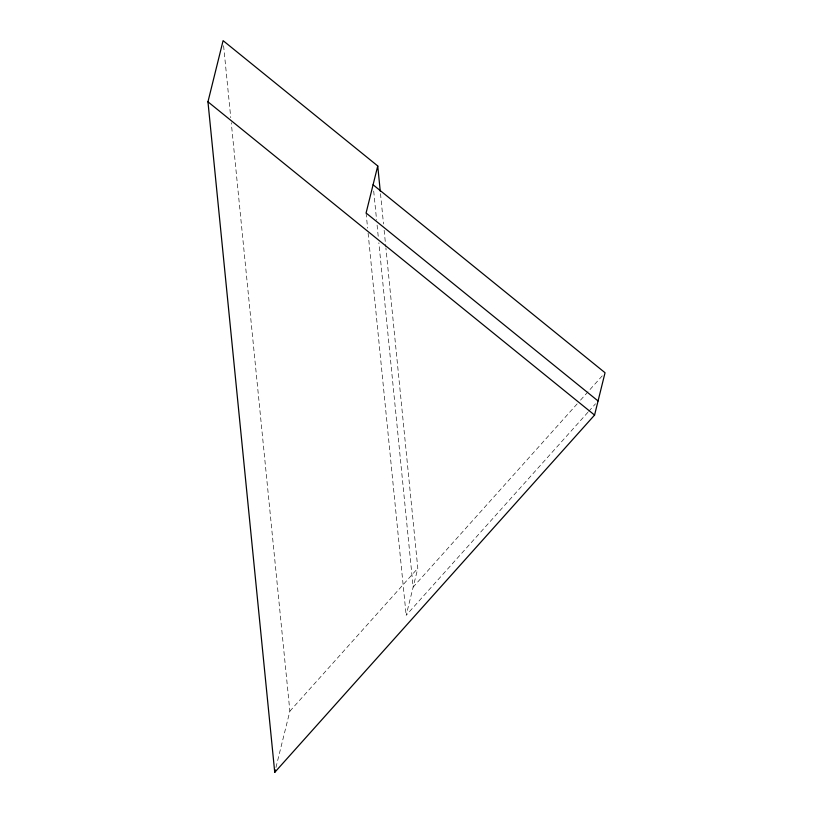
<?xml version="1.0" encoding="UTF-8"?>
<svg xmlns="http://www.w3.org/2000/svg" width="813" height="813" viewBox="0 0 813 813"><rect width="100%" height="100%" fill="white"/><g stroke="black" fill="none" stroke-linecap="round" stroke-linejoin="round"><path stroke-width="0.61" stroke-dasharray="4.07 3.05" d="M275.953 767.462L289.875 711.192L231.268 122.733M587.911 412.293L406.165 615.329L417.811 568.277L385.901 247.935M289.875 711.192L417.811 568.277M577.149 403.898L413.146 587.098L378.858 242.792M580.533 400.118L602.504 375.565M588.754 411.348L595.523 403.797M380.504 193.707L383.512 223.971M384.143 230.282L385.779 246.674M373.706 191.085L376.592 220.089M377.1 225.13L378.35 237.742M366.094 213.006L367.598 228.138M368.106 233.189L406.165 615.329M223.595 45.701L230.76 117.682"/><path stroke-width="1.22" d="M373.076 184.775L605.045 372.74L594.567 415.077L274.743 772.35L207.955 101.808L223.097 40.65L377.74 165.954L380.25 191.177M377.74 165.954L366.094 213.006L598.053 400.961M274.743 772.35L275.343 769.901M207.955 101.808L594.567 415.077"/></g></svg>
